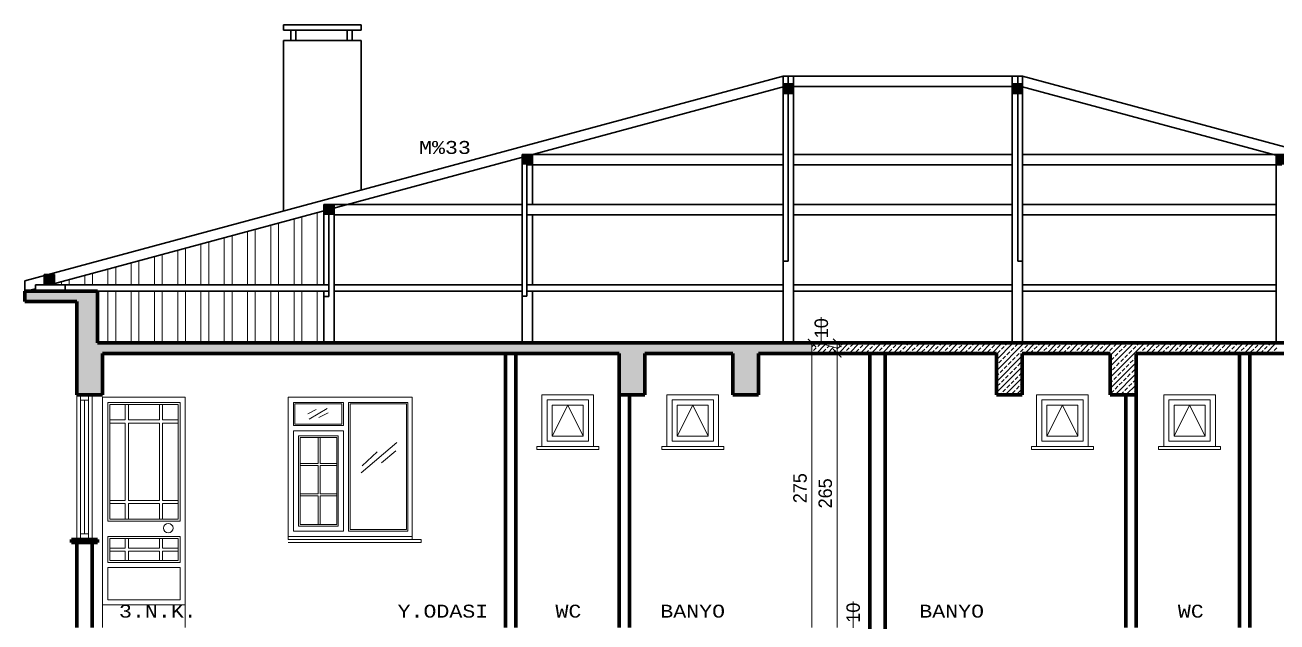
# Model space of a CAD drawing. Header units: millimetres. Extents: x 35860 to 71103, y -11298 to -8385.
# Drawn here: x 56139 to 57350, y -9633 to -9056 of the extents above; entities that cross this region are included whole.
import ezdxf
from ezdxf.enums import TextEntityAlignment as Align

# ---------------------------------------------------------------- set-up
doc = ezdxf.new("R2010")
doc.units = ezdxf.units.MM
doc.header["$MEASUREMENT"] = 0
doc.layers.get('0').update_dxf_attribs({"lineweight": 15})
for name, color, linetype, lineweight in [('02', 2, 'Continuous', 20), ('03_Yazı', 1, 'Continuous', 30), ('07', 3, 'Continuous', 70), ('Ölçü', 140, 'Continuous', 20)]:
    doc.layers.add(name, color=color, linetype=linetype, lineweight=lineweight)
doc.styles.add('C', font='')
doc.styles.get('C').set_extended_font_data('Courier New Tur')

msp = doc.modelspace()

# ---------------------------------------------------------------- hatches: boundary and pattern name
h = msp.add_hatch()
h.set_pattern_fill('ANSI32,_O', color=256, scale=60, angle=45)
h.set_pattern_definition([(90, (-8.576, 0), (-22.5, 4e-15), []), (90, (-1.076, 7.5), (-22.5, 4e-15), [])])
h.paths.add_polyline_path([(56427.8, -9313.4), (56208.7, -9313.4), (56208.7, -9363.4), (56427.8, -9363.4)])
h.paths.add_polyline_path([(56427.8, -9239.6), (56427.8, -9235.7), (56167.1, -9306.1), (56167.1, -9307.3), (56177.7, -9307.3), (56427.8, -9307.3)])
h = msp.add_hatch()
h.set_pattern_fill('ANSI33', color=256, scale=30, style=0)
h.set_pattern_definition([(45, (2745.504, 65.1045), (-5.3033009, 5.3033009), []), (45, (2750.8075, 65.1045), (-5.3033009, 5.3033009), [3.75, -1.875])])
h.paths.add_polyline_path([(56848.3, -9373.4), (56899.9, -9373.4), (56899.9, -9363.4), (56898.7, -9363.4), (56848.3, -9363.4), (56823.3, -9363.4), (56738.3, -9363.4), (56713.3, -9363.4), (56208.7, -9363.4), (56208.7, -9313.4), (56188.7, -9313.4), (56138.7, -9313.4), (56138.7, -9323.4), (56188.7, -9323.4), (56188.7, -9363.4), (56188.7, -9413.4), (56213.7, -9413.4), (56213.7, -9373.4), (56713.3, -9373.4), (56713.3, -9413.4), (56738.3, -9413.4), (56738.3, -9373.4), (56823.3, -9373.4), (56823.3, -9413.4), (56848.3, -9413.4)])
at = {"layer": '03_Yazı'}
for points in [[(56872.1, -9122.8), (56872.1, -9112.8), (56882.1, -9112.8), (56882.1, -9122.8)], [(57103.6, -9122.8), (57103.6, -9112.8), (57093.6, -9112.8), (57093.6, -9122.8)], [(56619.6, -9191), (56619.6, -9181), (56629.6, -9181), (56629.6, -9191)], [(57358.9, -9191), (57358.9, -9181), (57348.9, -9181), (57348.9, -9191)], [(56427.8, -9239.6), (56427.8, -9229.6), (56437.8, -9229.6), (56437.8, -9239.6)], [(56167.1, -9307.3), (56167.1, -9297.3), (56157.1, -9297.3), (56157.1, -9307.3)]]:
    msp.add_hatch(color=256, dxfattribs=at).paths.add_polyline_path(points)

# ---------------------------------------------------------------- linework, layer by layer
for p, q in [((56899.9, -9367.1), (56903.6, -9363.4)), ((56899.9, -9372.4), (56900.2, -9372.1)), ((56901.5, -9370.8), (56904.1, -9368.1)), ((56904.2, -9373.4), (56912.7, -9364.9)), ((56905.5, -9366.8), (56908.1, -9364.2)), ((56910.8, -9372.1), (56913.4, -9369.5)), ((56914.7, -9368.1), (56916.7, -9366.1)), ((56914.8, -9373.4), (56920.8, -9367.4)), ((56920.1, -9373.4), (56922.7, -9370.8)), ((56924, -9369.5), (56924.3, -9369.2)), ((56924.3, -9363.9), (56924.8, -9363.4)), ((56924.3, -9369.2), (56926.7, -9366.8)), ((56925.4, -9373.4), (56935.4, -9363.4)), ((56928, -9365.5), (56930.1, -9363.4)), ((56930.7, -9373.4), (56932, -9372.1)), ((56933.3, -9370.8), (56936, -9368.1)), ((56936, -9373.4), (56946, -9363.4)), ((56937.3, -9366.8), (56939.9, -9364.2)), ((56942.6, -9372.1), (56945.2, -9369.5)), ((56946.6, -9373.4), (56956.6, -9363.4)), ((56946.6, -9368.1), (56949.2, -9365.5)), ((56950.5, -9364.2), (56951.3, -9363.4)), ((56951.9, -9373.4), (56954.5, -9370.8)), ((56955.8, -9369.5), (56958.5, -9366.8)), ((56957.2, -9373.4), (56967.2, -9363.4)), ((56959.8, -9365.5), (56961.9, -9363.4)), ((56962.5, -9373.4), (56963.8, -9372.1)), ((56965.1, -9370.8), (56967.8, -9368.1)), ((56967.8, -9373.4), (56977.8, -9363.4)), ((56969.1, -9366.8), (56971.8, -9364.2)), ((56974.4, -9372.1), (56977.1, -9369.5)), ((56978.4, -9373.4), (56988.4, -9363.4)), ((56978.4, -9368.1), (56981, -9365.5)), ((56982.4, -9364.2), (56983.1, -9363.4)), ((56983.7, -9373.4), (56986.3, -9370.8)), ((56987.7, -9369.5), (56990.3, -9366.8)), ((56989, -9373.4), (56999, -9363.4)), ((56991.6, -9365.5), (56993.7, -9363.4)), ((56994.3, -9373.4), (56995.6, -9372.1)), ((56996.9, -9370.8), (56999.6, -9368.1)), ((56999.6, -9373.4), (57009.6, -9363.4)), ((57000.9, -9366.8), (57003.6, -9364.2)), ((57006.2, -9372.1), (57008.9, -9369.5)), ((57010.2, -9373.4), (57020.2, -9363.4)), ((57010.2, -9368.1), (57012.9, -9365.5)), ((57014.2, -9364.2), (57014.9, -9363.4)), ((57015.5, -9373.4), (57018.2, -9370.8)), ((57019.5, -9369.5), (57022.1, -9366.8)), ((57020.8, -9373.4), (57030.8, -9363.4)), ((57023.5, -9365.5), (57025.5, -9363.4)), ((57026.1, -9373.4), (57027.4, -9372.1)), ((57028.8, -9370.8), (57031.4, -9368.1)), ((57031.4, -9373.4), (57041.4, -9363.4)), ((57032.7, -9366.8), (57035.4, -9364.2)), ((57038, -9372.1), (57040.7, -9369.5)), ((57042, -9373.4), (57052, -9363.4)), ((57042, -9368.1), (57044.7, -9365.5)), ((57046, -9364.2), (57046.7, -9363.4)), ((57047.4, -9373.4), (57050, -9370.8)), ((57051.3, -9369.5), (57054, -9366.8)), ((57052.7, -9373.4), (57062.7, -9363.4)), ((57055.3, -9365.5), (57057.4, -9363.4)), ((57058, -9373.4), (57059.3, -9372.1)), ((57060.6, -9370.8), (57063.2, -9368.1)), ((57063.3, -9373.4), (57073.3, -9363.4)), ((57064.6, -9366.8), (57067.2, -9364.2)), ((57069.9, -9372.1), (57072.5, -9369.5)), ((57073.8, -9368.1), (57076.5, -9365.5)), ((57073.9, -9373.4), (57083.9, -9363.4)), ((57077.8, -9364.2), (57078.6, -9363.4)), ((57078.3, -9379.6), (57094.5, -9363.4)), ((57078.3, -9390.2), (57105.1, -9363.4)), ((57079.1, -9373.4), (57081.8, -9370.8)), ((57083.1, -9369.5), (57085.8, -9366.8)), ((57087.1, -9365.5), (57089.2, -9363.4)), ((57088.4, -9374.8), (57091.1, -9372.1)), ((57092.4, -9370.8), (57095.1, -9368.1)), ((57096.4, -9366.8), (57099, -9364.2)), ((57101.7, -9372.1), (57104.3, -9369.5)), ((57105.7, -9373.4), (57115.7, -9363.4)), ((57105.7, -9368.1), (57108.3, -9365.5)), ((57109.6, -9364.2), (57110.4, -9363.4)), ((57111, -9373.4), (57113.6, -9370.8)), ((57114.9, -9369.5), (57117.6, -9366.8)), ((57116.3, -9373.4), (57126.3, -9363.4)), ((57118.9, -9365.5), (57121, -9363.4)), ((57121.6, -9373.4), (57122.9, -9372.1)), ((57124.2, -9370.8), (57126.9, -9368.1)), ((57126.9, -9373.4), (57136.9, -9363.4)), ((57128.2, -9366.8), (57130.9, -9364.2)), ((57133.5, -9372.1), (57136.2, -9369.5)), ((57137.5, -9373.4), (57147.5, -9363.4)), ((57137.5, -9368.1), (57140.1, -9365.5)), ((57141.5, -9364.2), (57142.2, -9363.4)), ((57142.8, -9373.4), (57145.4, -9370.8)), ((57146.8, -9369.5), (57149.4, -9366.8)), ((57148.1, -9373.4), (57158.1, -9363.4)), ((57150.7, -9365.5), (57152.8, -9363.4)), ((57153.4, -9373.4), (57154.7, -9372.1)), ((57156, -9370.8), (57158.7, -9368.1)), ((57158.7, -9373.4), (57168.7, -9363.4)), ((57160, -9366.8), (57162.7, -9364.2)), ((57165.3, -9372.1), (57168, -9369.5)), ((57169.3, -9373.4), (57179.3, -9363.4)), ((57169.3, -9368.1), (57172, -9365.5)), ((57173.3, -9364.2), (57174, -9363.4)), ((57174.6, -9373.4), (57177.3, -9370.8)), ((57178.6, -9369.5), (57181.2, -9366.8)), ((57179.9, -9373.4), (57189.9, -9363.4)), ((57182.6, -9365.5), (57184.6, -9363.4)), ((57185.2, -9373.4), (57186.5, -9372.1)), ((57187.9, -9370.8), (57190.5, -9368.1)), ((57188.3, -9375.6), (57200.5, -9363.4)), ((57188.3, -9386.2), (57211.1, -9363.4)), ((57188.3, -9396.8), (57221.8, -9363.4)), ((57191.8, -9366.8), (57194.5, -9364.2)), ((57197.1, -9372.1), (57199.8, -9369.5)), ((57201.1, -9368.1), (57203.8, -9365.5)), ((57205.1, -9364.2), (57205.8, -9363.4)), ((57206.4, -9373.4), (57209.1, -9370.8)), ((57210.4, -9369.5), (57213.1, -9366.8)), ((57214.4, -9365.5), (57216.4, -9363.4)), ((57217.1, -9373.4), (57218.4, -9372.1)), ((57219.7, -9370.8), (57222.3, -9368.1)), ((57222.4, -9373.4), (57232.4, -9363.4)), ((57223.7, -9366.8), (57226.3, -9364.2)), ((57229, -9372.1), (57231.6, -9369.5)), ((57232.9, -9368.1), (57235.6, -9365.5)), ((57233, -9373.4), (57243, -9363.4)), ((57236.9, -9364.2), (57237.7, -9363.4)), ((57238.3, -9373.4), (57240.9, -9370.8)), ((57242.2, -9369.5), (57244.9, -9366.8)), ((57243.6, -9373.4), (57253.6, -9363.4)), ((57246.2, -9365.5), (57248.3, -9363.4)), ((57248.9, -9373.4), (57250.2, -9372.1)), ((57251.5, -9370.8), (57254.2, -9368.1)), ((57254.2, -9373.4), (57264.2, -9363.4)), ((57255.5, -9366.8), (57258.1, -9364.2)), ((57260.8, -9372.1), (57263.4, -9369.5)), ((57264.8, -9373.4), (57274.8, -9363.4)), ((57264.8, -9368.1), (57267.4, -9365.5)), ((57268.7, -9364.2), (57269.5, -9363.4)), ((57270.1, -9373.4), (57272.7, -9370.8)), ((57274, -9369.5), (57276.7, -9366.8)), ((57275.4, -9373.4), (57285.4, -9363.4)), ((57278, -9365.5), (57280.1, -9363.4)), ((57280.7, -9373.4), (57282, -9372.1)), ((57283.3, -9370.8), (57286, -9368.1)), ((57286, -9373.4), (57296, -9363.4)), ((57287.3, -9366.8), (57290, -9364.2)), ((57292.6, -9372.1), (57295.3, -9369.5)), ((57296.6, -9373.4), (57306.6, -9363.4)), ((57296.6, -9368.1), (57299.2, -9365.5)), ((57300.6, -9364.2), (57301.3, -9363.4)), ((57301.9, -9373.4), (57304.5, -9370.8)), ((57305.9, -9369.5), (57308.5, -9366.8)), ((57307.2, -9373.4), (57317.2, -9363.4)), ((57309.8, -9365.5), (57311.9, -9363.4)), ((57312.5, -9373.4), (57313.8, -9372.1)), ((57315.1, -9370.8), (57317.8, -9368.1)), ((57317.8, -9373.4), (57327.8, -9363.4)), ((57319.1, -9366.8), (57321.8, -9364.2)), ((57324.4, -9372.1), (57327.1, -9369.5)), ((57328.4, -9373.4), (57338.4, -9363.4)), ((57328.4, -9368.1), (57331.1, -9365.5)), ((57332.4, -9364.2), (57333.1, -9363.4)), ((57333.7, -9373.4), (57336.4, -9370.8)), ((57337.7, -9369.5), (57340.3, -9366.8)), ((57339, -9373.4), (57349, -9363.4)), ((57341.7, -9365.5), (57343.7, -9363.4)), ((57344.3, -9373.4), (57345.6, -9372.1)), ((57347, -9370.8), (57349.6, -9368.1)), ((57078.3, -9400.8), (57103.3, -9375.8)), ((57078.3, -9384.9), (57079.1, -9384.1)), ((57080.5, -9382.7), (57083.1, -9380.1)), ((57084.5, -9378.7), (57087.1, -9376.1)), ((57089.8, -9384.1), (57092.4, -9381.4)), ((57093.7, -9380.1), (57096.4, -9377.4)), ((57097.7, -9376.1), (57100.4, -9373.4)), ((57099, -9385.4), (57101.7, -9382.7)), ((57103, -9381.4), (57103.3, -9381.1)), ((57188.3, -9407.4), (57213.3, -9382.4)), ((57189.2, -9380.1), (57191.8, -9377.4)), ((57193.2, -9376.1), (57195.8, -9373.4)), ((57194.5, -9385.4), (57197.1, -9382.7)), ((57198.5, -9381.4), (57201.1, -9378.7)), ((57202.4, -9377.4), (57205.1, -9374.8)), ((57203.8, -9386.7), (57206.4, -9384.1)), ((57207.8, -9382.7), (57210.4, -9380.1)), ((57211.7, -9378.7), (57213.3, -9377.1)), ((57078.3, -9411.4), (57103.3, -9386.4)), ((57078.3, -9395.5), (57080.5, -9393.3)), ((57081.8, -9392), (57084.5, -9389.4)), ((57085.8, -9388), (57088.4, -9385.4)), ((57087.1, -9397.3), (57089.8, -9394.7)), ((57091.1, -9393.3), (57093.7, -9390.7)), ((57095.1, -9389.4), (57097.7, -9386.7)), ((57096.4, -9398.6), (57099, -9396)), ((57100.4, -9394.7), (57103, -9392)), ((57188.3, -9391.5), (57189.2, -9390.7)), ((57190.5, -9389.4), (57193.2, -9386.7)), ((57191.8, -9398.6), (57194.5, -9396)), ((57193, -9413.4), (57213.3, -9393)), ((57195.8, -9394.7), (57198.5, -9392)), ((57199.8, -9390.7), (57202.4, -9388)), ((57205.1, -9396), (57207.8, -9393.3)), ((57209.1, -9392), (57211.7, -9389.4)), ((57213.1, -9388), (57213.3, -9387.7)), ((57079.1, -9405.3), (57081.8, -9402.6)), ((57083.1, -9401.3), (57085.8, -9398.6)), ((57084.5, -9410.6), (57087.1, -9407.9)), ((57086.9, -9413.4), (57103.3, -9397)), ((57088.4, -9406.6), (57091.1, -9403.9)), ((57092.4, -9402.6), (57095.1, -9400)), ((57097.5, -9413.4), (57103.3, -9407.6)), ((57097.7, -9407.9), (57100.4, -9405.3)), ((57101.7, -9403.9), (57103.3, -9402.3)), ((57188.3, -9402.1), (57190.5, -9400)), ((57193.2, -9407.9), (57195.8, -9405.3)), ((57197.1, -9403.9), (57199.8, -9401.3)), ((57201.1, -9400), (57203.8, -9397.3)), ((57202.4, -9409.2), (57205.1, -9406.6)), ((57203.6, -9413.4), (57213.3, -9403.7)), ((57206.4, -9405.3), (57209.1, -9402.6)), ((57210.4, -9401.3), (57213.1, -9398.6)), ((57081.6, -9413.4), (57083.1, -9411.9)), ((57092.2, -9413.4), (57092.4, -9413.2)), ((57093.7, -9411.9), (57096.4, -9409.2)), ((57103, -9413.2), (57103.3, -9412.9)), ((57189.2, -9411.9), (57191.8, -9409.2)), ((57198.5, -9413.2), (57201.1, -9410.6)), ((57208.9, -9413.4), (57210.4, -9411.9)), ((57211.7, -9410.6), (57213.3, -9409))]:
    msp.add_line(p, q)
at = {"linetype": 'ByBlock', "const_width": 1.2}
for points in [[(56903.9, -9367.4), (56895.9, -9359.4)], [(56928.3, -9367.4), (56920.3, -9359.4)], [(56920.3, -9369.4), (56928.3, -9377.4)], [(56928.3, -9377.4), (56920.3, -9369.4)]]:
    msp.add_lwpolyline(points, dxfattribs=at)
for p in [(56899.9, -9363.4), (56899.9, -9363.4), (56924.3, -9363.4), (56924.3, -9373.4), (56924.3, -9373.4), (56924.3, -9373.4)]:
    msp.add_point(p)
at = {"layer": '02'}
for p, q in [((56188.7, -9413.4), (56188.7, -9553.4)), ((56192.5, -9413.4), (56192.5, -9553.4)), ((56192.5, -9418.7), (56200, -9418.7)), ((56196.2, -9418.7), (56196.2, -9547.9)), ((56200, -9413.4), (56200, -9553.4)), ((56203.7, -9413.4), (56203.7, -9553.4)), ((56213.7, -9415.8), (56213.7, -9621.6)), ((56213.7, -9415.8), (56213.7, -9621.6)), ((56213.7, -9415.8), (56213.7, -9638.4)), ((56293.7, -9415.8), (56213.7, -9415.8)), ((56293.7, -9415.8), (56293.7, -9621.6)), ((56293.7, -9415.8), (56293.7, -9621.6)), ((56293.7, -9415.8), (56293.7, -9621.6)), ((56293.7, -9415.8), (56293.7, -9621.6)), ((56293.7, -9415.8), (56293.7, -9621.6)), ((56293.7, -9415.8), (56293.7, -9638.4)), ((56393.3, -9415.8), (56393.3, -9553.4)), ((56393.3, -9415.8), (56393.3, -9548.3)), ((56393.3, -9550.8), (56393.3, -9415.8)), ((56493.3, -9415.8), (56393.3, -9415.8)), ((56393.3, -9415.8), (56393.3, -9553.4)), ((56393.3, -9415.8), (56393.3, -9548.3)), ((56393.3, -9550.8), (56393.3, -9415.8)), ((56493.3, -9415.8), (56393.3, -9415.8)), ((56393.3, -9415.8), (56393.3, -9553.4)), ((56393.3, -9415.8), (56393.3, -9548.3)), ((56393.3, -9550.8), (56393.3, -9415.8)), ((56513.3, -9415.8), (56393.3, -9415.8)), ((56513.3, -9553.4), (56513.3, -9415.8)), ((56513.3, -9553.4), (56513.3, -9415.8)), ((56513.3, -9550.4), (56513.3, -9415.8)), ((56218.7, -9420.8), (56218.7, -9535.6)), ((56288.7, -9420.8), (56218.7, -9420.8)), ((56218.7, -9420.8), (56218.7, -9535.6)), ((56288.7, -9420.8), (56218.7, -9420.8)), ((56218.7, -9420.8), (56218.7, -9535.6)), ((56288.7, -9420.8), (56218.7, -9420.8)), ((56220.7, -9422.8), (56220.7, -9533.6)), ((56286.7, -9422.8), (56220.7, -9422.8)), ((56220.7, -9422.8), (56220.7, -9533.6)), ((56286.7, -9422.8), (56220.7, -9422.8)), ((56220.7, -9422.8), (56220.7, -9533.6)), ((56286.7, -9422.8), (56220.7, -9422.8)), ((56235.7, -9422.8), (56235.7, -9437.8)), ((56235.7, -9422.8), (56235.7, -9437.8)), ((56235.7, -9422.8), (56235.7, -9437.8)), ((56238.7, -9422.8), (56238.7, -9437.8)), ((56238.7, -9422.8), (56238.7, -9437.8)), ((56238.7, -9422.8), (56238.7, -9437.8)), ((56268.7, -9422.8), (56268.7, -9437.8)), ((56268.7, -9422.8), (56268.7, -9437.8)), ((56268.7, -9422.8), (56268.7, -9437.8)), ((56271.7, -9422.8), (56271.7, -9437.8)), ((56271.7, -9422.8), (56271.7, -9437.8)), ((56271.7, -9422.8), (56271.7, -9437.8)), ((56286.7, -9422.8), (56286.7, -9533.6)), ((56286.7, -9422.8), (56286.7, -9533.6)), ((56286.7, -9422.8), (56286.7, -9533.6)), ((56288.7, -9420.8), (56288.7, -9535.6)), ((56288.7, -9420.8), (56288.7, -9535.6)), ((56288.7, -9420.8), (56288.7, -9535.6)), ((56398.3, -9420.8), (56398.3, -9443.3)), ((56446.7, -9420.8), (56398.3, -9420.8)), ((56398.3, -9420.8), (56398.3, -9443.3)), ((56446.7, -9420.8), (56398.3, -9420.8)), ((56398.3, -9420.8), (56398.3, -9443.3)), ((56446.7, -9420.8), (56398.3, -9420.8)), ((56399.8, -9422.3), (56399.8, -9441.8)), ((56445.2, -9422.3), (56399.8, -9422.3)), ((56399.8, -9422.3), (56399.8, -9441.8)), ((56445.2, -9422.3), (56399.8, -9422.3)), ((56399.8, -9422.3), (56399.8, -9441.8)), ((56445.2, -9422.3), (56399.8, -9422.3)), ((56412.4, -9432), (56420.4, -9427.7)), ((56413.4, -9436.9), (56431, -9426.9)), ((56422.8, -9435.6), (56431.8, -9430.8)), ((56445.2, -9422.3), (56445.2, -9441.8)), ((56445.2, -9422.3), (56445.2, -9441.8)), ((56445.2, -9422.3), (56445.2, -9441.8)), ((56446.7, -9420.8), (56446.7, -9443.3)), ((56446.7, -9420.8), (56446.7, -9443.3)), ((56446.7, -9420.8), (56446.7, -9443.3)), ((56489.1, -9420.8), (56451.7, -9420.8)), ((56451.7, -9471.3), (56451.7, -9420.8)), ((56489.1, -9420.8), (56451.7, -9420.8)), ((56451.7, -9471.3), (56451.7, -9420.8)), ((56509.1, -9420.8), (56451.7, -9420.8)), ((56451.7, -9471.3), (56451.7, -9420.8)), ((56487.6, -9422.3), (56453.2, -9422.3)), ((56453.2, -9466.3), (56453.2, -9422.3)), ((56487.6, -9422.3), (56453.2, -9422.3)), ((56453.2, -9466.3), (56453.2, -9422.3)), ((56507.6, -9422.3), (56453.2, -9422.3)), ((56453.2, -9466.3), (56453.2, -9422.3)), ((56507.6, -9468.8), (56507.6, -9422.3)), ((56507.6, -9468.8), (56507.6, -9422.3)), ((56507.6, -9468.8), (56507.6, -9422.3)), ((56509.1, -9473.8), (56509.1, -9420.8)), ((56509.1, -9473.8), (56509.1, -9420.8)), ((56509.1, -9473.8), (56509.1, -9420.8)), ((56648.7, -9453.4), (56663.7, -9423.4)), ((56663.7, -9423.4), (56678.7, -9453.4)), ((56769.6, -9453.4), (56784.6, -9423.4)), ((56784.6, -9423.4), (56799.6, -9453.4)), ((57127.1, -9453.4), (57142.1, -9423.4)), ((57142.1, -9423.4), (57157.1, -9453.4)), ((57250.1, -9453.4), (57265.1, -9423.4)), ((57265.1, -9423.4), (57280.1, -9453.4)), ((56235.7, -9437.8), (56220.7, -9437.8)), ((56235.7, -9437.8), (56220.7, -9437.8)), ((56235.7, -9437.8), (56220.7, -9437.8)), ((56235.7, -9440.8), (56220.7, -9440.8)), ((56235.7, -9440.8), (56220.7, -9440.8)), ((56235.7, -9440.8), (56220.7, -9440.8)), ((56235.7, -9440.8), (56235.7, -9515.6)), ((56235.7, -9440.8), (56235.7, -9515.6)), ((56235.7, -9440.8), (56235.7, -9515.6)), ((56268.7, -9437.8), (56238.7, -9437.8)), ((56268.7, -9437.8), (56238.7, -9437.8)), ((56268.7, -9437.8), (56238.7, -9437.8)), ((56238.7, -9440.8), (56238.7, -9515.6)), ((56268.7, -9440.8), (56238.7, -9440.8)), ((56238.7, -9440.8), (56238.7, -9515.6)), ((56268.7, -9440.8), (56238.7, -9440.8)), ((56238.7, -9440.8), (56238.7, -9515.6)), ((56268.7, -9440.8), (56238.7, -9440.8)), ((56268.7, -9440.8), (56268.7, -9515.6)), ((56268.7, -9440.8), (56268.7, -9515.6)), ((56268.7, -9440.8), (56268.7, -9515.6)), ((56286.7, -9437.8), (56271.7, -9437.8)), ((56286.7, -9437.8), (56271.7, -9437.8)), ((56286.7, -9437.8), (56271.7, -9437.8)), ((56271.7, -9440.8), (56271.7, -9515.6)), ((56286.7, -9440.8), (56271.7, -9440.8)), ((56271.7, -9440.8), (56271.7, -9515.6)), ((56286.7, -9440.8), (56271.7, -9440.8)), ((56271.7, -9440.8), (56271.7, -9515.6)), ((56286.7, -9440.8), (56271.7, -9440.8)), ((56398.3, -9443.3), (56446.7, -9443.3)), ((56398.3, -9443.3), (56446.7, -9443.3)), ((56398.3, -9443.3), (56446.7, -9443.3)), ((56399.8, -9441.8), (56445.2, -9441.8)), ((56399.8, -9441.8), (56445.2, -9441.8)), ((56399.8, -9441.8), (56445.2, -9441.8)), ((56398.3, -9448.3), (56398.3, -9545.4)), ((56446.7, -9448.3), (56398.3, -9448.3)), ((56398.3, -9448.3), (56398.3, -9545.4)), ((56446.7, -9448.3), (56398.3, -9448.3)), ((56398.3, -9448.3), (56398.3, -9545.4)), ((56446.7, -9448.3), (56398.3, -9448.3)), ((56403.3, -9453.3), (56403.3, -9540.4)), ((56441.7, -9453.3), (56403.3, -9453.3)), ((56403.3, -9453.3), (56403.3, -9540.4)), ((56441.7, -9453.3), (56403.3, -9453.3)), ((56403.3, -9453.3), (56403.3, -9540.4)), ((56441.7, -9453.3), (56403.3, -9453.3)), ((56404.8, -9454.8), (56404.8, -9538.9)), ((56440.2, -9454.8), (56404.8, -9454.8)), ((56404.8, -9454.8), (56404.8, -9538.9)), ((56440.2, -9454.8), (56404.8, -9454.8)), ((56404.8, -9454.8), (56404.8, -9538.9)), ((56440.2, -9454.8), (56404.8, -9454.8)), ((56422.3, -9454.8), (56422.3, -9480)), ((56422.3, -9454.8), (56422.3, -9480)), ((56422.3, -9454.8), (56422.3, -9480)), ((56424.3, -9454.8), (56424.3, -9480)), ((56424.3, -9454.8), (56424.3, -9480)), ((56424.3, -9454.8), (56424.3, -9480)), ((56440.2, -9538.9), (56440.2, -9454.8)), ((56440.2, -9538.9), (56440.2, -9454.8)), ((56440.2, -9538.9), (56440.2, -9454.8)), ((56441.7, -9540.4), (56441.7, -9453.3)), ((56441.7, -9540.4), (56441.7, -9453.3)), ((56441.7, -9540.4), (56441.7, -9453.3)), ((56446.7, -9448.3), (56446.7, -9545.4)), ((56446.7, -9448.3), (56446.7, -9545.4)), ((56446.7, -9448.3), (56446.7, -9545.4)), ((56451.7, -9545.4), (56451.7, -9448.3)), ((56451.7, -9545.4), (56451.7, -9448.3)), ((56451.7, -9545.4), (56451.7, -9448.3)), ((56453.2, -9543.9), (56453.2, -9449.8)), ((56453.2, -9543.9), (56453.2, -9449.8)), ((56453.2, -9543.9), (56453.2, -9449.8)), ((56464, -9488.9), (56498.4, -9459.6)), ((56464.7, -9482.1), (56479.2, -9468.8)), ((56483.6, -9479.2), (56497.4, -9467.6)), ((56507.6, -9543.9), (56507.6, -9462.3)), ((56507.6, -9543.9), (56507.6, -9462.3)), ((56507.6, -9543.9), (56507.6, -9462.3)), ((56509.1, -9545.4), (56509.1, -9460.8)), ((56509.1, -9545.4), (56509.1, -9460.8)), ((56509.1, -9545.4), (56509.1, -9460.8)), ((56638.7, -9463.4), (56633.7, -9463.4)), ((56633.7, -9463.4), (56633.7, -9466.4)), ((56633.7, -9466.4), (56693.7, -9466.4)), ((56693.7, -9463.4), (56688.7, -9463.4)), ((56693.7, -9466.4), (56693.7, -9463.4)), ((56759.6, -9463.4), (56754.6, -9463.4)), ((56754.6, -9463.4), (56754.6, -9466.4)), ((56754.6, -9466.4), (56814.6, -9466.4)), ((56814.6, -9463.4), (56809.6, -9463.4)), ((56814.6, -9466.4), (56814.6, -9463.4)), ((57117.1, -9463.4), (57112.1, -9463.4)), ((57112.1, -9463.4), (57112.1, -9466.4)), ((57112.1, -9466.4), (57172.1, -9466.4)), ((57172.1, -9463.4), (57167.1, -9463.4)), ((57172.1, -9466.4), (57172.1, -9463.4)), ((57240.1, -9463.4), (57235.1, -9463.4)), ((57235.1, -9463.4), (57235.1, -9466.4)), ((57235.1, -9466.4), (57295.1, -9466.4)), ((57295.1, -9463.4), (57290.1, -9463.4)), ((57295.1, -9466.4), (57295.1, -9463.4)), ((56422.3, -9480), (56404.8, -9480)), ((56422.3, -9480), (56404.8, -9480)), ((56422.3, -9480), (56404.8, -9480)), ((56440.2, -9480), (56424.3, -9480)), ((56440.2, -9480), (56424.3, -9480)), ((56440.2, -9480), (56424.3, -9480)), ((56422.3, -9482), (56404.8, -9482)), ((56422.3, -9482), (56404.8, -9482)), ((56422.3, -9482), (56404.8, -9482)), ((56422.3, -9482), (56422.3, -9509.1)), ((56422.3, -9482), (56422.3, -9509.1)), ((56422.3, -9482), (56422.3, -9509.1)), ((56440.2, -9482), (56424.3, -9482)), ((56424.3, -9482), (56424.3, -9509.1)), ((56440.2, -9482), (56424.3, -9482)), ((56424.3, -9482), (56424.3, -9509.1)), ((56440.2, -9482), (56424.3, -9482)), ((56424.3, -9482), (56424.3, -9509.1)), ((56220.7, -9515.6), (56235.7, -9515.6)), ((56220.7, -9515.6), (56235.7, -9515.6)), ((56220.7, -9515.6), (56235.7, -9515.6)), ((56238.7, -9515.6), (56268.7, -9515.6)), ((56238.7, -9515.6), (56268.7, -9515.6)), ((56238.7, -9515.6), (56268.7, -9515.6)), ((56271.7, -9515.6), (56286.7, -9515.6)), ((56271.7, -9515.6), (56286.7, -9515.6)), ((56271.7, -9515.6), (56286.7, -9515.6)), ((56422.3, -9509.1), (56404.7, -9509.1)), ((56422.3, -9509.1), (56404.7, -9509.1)), ((56422.3, -9509.1), (56404.7, -9509.1)), ((56404.8, -9511.2), (56422.3, -9511.2)), ((56404.8, -9511.2), (56422.3, -9511.2)), ((56404.8, -9511.2), (56422.3, -9511.2)), ((56422.3, -9511.2), (56422.3, -9538.9)), ((56422.3, -9511.2), (56422.3, -9538.9)), ((56422.3, -9511.2), (56422.3, -9538.9)), ((56440.2, -9509.1), (56424.3, -9509.1)), ((56440.2, -9509.1), (56424.3, -9509.1)), ((56440.2, -9509.1), (56424.3, -9509.1)), ((56424.3, -9511.2), (56440.2, -9511.2)), ((56424.3, -9511.2), (56424.3, -9538.9)), ((56424.3, -9511.2), (56440.2, -9511.2)), ((56424.3, -9511.2), (56424.3, -9538.9)), ((56424.3, -9511.2), (56440.2, -9511.2)), ((56424.3, -9511.2), (56424.3, -9538.9)), ((56220.7, -9518.6), (56235.7, -9518.6)), ((56220.7, -9518.6), (56235.7, -9518.6)), ((56220.7, -9518.6), (56235.7, -9518.6)), ((56235.7, -9518.6), (56235.7, -9533.6)), ((56235.7, -9518.6), (56235.7, -9533.6)), ((56235.7, -9518.6), (56235.7, -9533.6)), ((56238.7, -9518.6), (56268.7, -9518.6)), ((56238.7, -9518.6), (56238.7, -9533.6)), ((56238.7, -9518.6), (56268.7, -9518.6)), ((56238.7, -9518.6), (56238.7, -9533.6)), ((56238.7, -9518.6), (56268.7, -9518.6)), ((56238.7, -9518.6), (56238.7, -9533.6)), ((56268.7, -9518.6), (56268.7, -9533.6)), ((56268.7, -9518.6), (56268.7, -9533.6)), ((56268.7, -9518.6), (56268.7, -9533.6)), ((56271.7, -9518.6), (56271.7, -9533.6)), ((56271.7, -9518.6), (56286.7, -9518.6)), ((56271.7, -9518.6), (56271.7, -9533.6)), ((56271.7, -9518.6), (56286.7, -9518.6)), ((56271.7, -9518.6), (56271.7, -9533.6)), ((56271.7, -9518.6), (56286.7, -9518.6)), ((56218.7, -9535.6), (56288.7, -9535.6)), ((56218.7, -9535.6), (56288.7, -9535.6)), ((56218.7, -9535.6), (56288.7, -9535.6)), ((56220.7, -9533.6), (56286.7, -9533.6)), ((56220.7, -9533.6), (56286.7, -9533.6)), ((56220.7, -9533.6), (56286.7, -9533.6)), ((56403.3, -9540.4), (56441.7, -9540.4)), ((56403.3, -9540.4), (56441.7, -9540.4)), ((56403.3, -9540.4), (56441.7, -9540.4)), ((56404.8, -9538.9), (56440.2, -9538.9)), ((56404.8, -9538.9), (56440.2, -9538.9)), ((56404.8, -9538.9), (56440.2, -9538.9)), ((56192.5, -9547.9), (56200, -9547.9)), ((56218.7, -9550.6), (56288.7, -9550.6)), ((56218.7, -9550.6), (56218.7, -9575.6)), ((56218.7, -9550.6), (56288.7, -9550.6)), ((56218.7, -9550.6), (56218.7, -9575.6)), ((56218.7, -9550.6), (56288.7, -9550.6)), ((56218.7, -9550.6), (56218.7, -9575.6)), ((56220.7, -9552.6), (56220.7, -9573.6)), ((56220.7, -9552.6), (56286.7, -9552.6)), ((56220.7, -9552.6), (56220.7, -9573.6)), ((56220.7, -9552.6), (56286.7, -9552.6)), ((56220.7, -9552.6), (56220.7, -9573.6)), ((56220.7, -9552.6), (56286.7, -9552.6)), ((56235.7, -9552.6), (56235.7, -9561.8)), ((56235.7, -9552.6), (56235.7, -9561.8)), ((56235.7, -9552.6), (56235.7, -9561.8)), ((56238.7, -9552.6), (56238.7, -9561.8)), ((56238.7, -9552.6), (56238.7, -9561.8)), ((56238.7, -9552.6), (56238.7, -9561.8)), ((56268.7, -9552.6), (56268.7, -9561.8)), ((56268.7, -9552.6), (56268.7, -9561.8)), ((56268.7, -9552.6), (56268.7, -9561.8)), ((56271.7, -9552.6), (56271.7, -9561.8)), ((56271.7, -9552.6), (56271.7, -9561.8)), ((56271.7, -9552.6), (56271.7, -9561.8)), ((56286.7, -9552.6), (56286.7, -9573.6)), ((56286.7, -9552.6), (56286.7, -9573.6)), ((56286.7, -9552.6), (56286.7, -9573.6)), ((56288.7, -9550.6), (56288.7, -9575.6)), ((56288.7, -9550.6), (56288.7, -9575.6)), ((56288.7, -9550.6), (56288.7, -9575.6)), ((56393.3, -9550.4), (56493.3, -9550.4)), ((56393.3, -9550.4), (56493.3, -9550.4)), ((56393.3, -9550.4), (56513.3, -9550.4)), ((56393.3, -9550.8), (56393.3, -9550.8)), ((56393.3, -9550.8), (56393.3, -9553.4)), ((56393.3, -9550.8), (56393.3, -9550.8)), ((56393.3, -9550.8), (56393.3, -9553.4)), ((56393.3, -9550.8), (56393.3, -9550.8)), ((56393.3, -9550.8), (56393.3, -9553.4)), ((56501.8, -9553.4), (56393.3, -9553.4)), ((56501.8, -9553.4), (56393.3, -9553.4)), ((56521.8, -9553.4), (56393.3, -9553.4)), ((56398.3, -9545.4), (56446.7, -9545.4)), ((56398.3, -9545.4), (56446.7, -9545.4)), ((56398.3, -9545.4), (56446.7, -9545.4)), ((56451.7, -9545.4), (56489.1, -9545.4)), ((56451.7, -9545.4), (56489.1, -9545.4)), ((56451.7, -9545.4), (56509.1, -9545.4)), ((56453.2, -9543.9), (56487.6, -9543.9)), ((56453.2, -9543.9), (56487.6, -9543.9)), ((56453.2, -9543.9), (56507.6, -9543.9)), ((56521.8, -9556.4), (56521.8, -9553.4)), ((56521.8, -9556.4), (56521.8, -9553.4)), ((56521.8, -9556.4), (56521.8, -9553.4)), ((56220.7, -9561.8), (56235.7, -9561.8)), ((56220.7, -9561.8), (56235.7, -9561.8)), ((56220.7, -9561.8), (56235.7, -9561.8)), ((56220.7, -9564.8), (56235.7, -9564.8)), ((56220.7, -9564.8), (56235.7, -9564.8)), ((56220.7, -9564.8), (56235.7, -9564.8)), ((56235.7, -9564.8), (56235.7, -9573.6)), ((56235.7, -9564.8), (56235.7, -9573.6)), ((56235.7, -9564.8), (56235.7, -9573.6)), ((56238.7, -9561.8), (56268.7, -9561.8)), ((56238.7, -9561.8), (56268.7, -9561.8)), ((56238.7, -9561.8), (56268.7, -9561.8)), ((56238.7, -9564.8), (56268.7, -9564.8)), ((56238.7, -9564.8), (56238.7, -9573.6)), ((56238.7, -9564.8), (56268.7, -9564.8)), ((56238.7, -9564.8), (56238.7, -9573.6)), ((56238.7, -9564.8), (56268.7, -9564.8)), ((56238.7, -9564.8), (56238.7, -9573.6)), ((56268.7, -9564.8), (56268.7, -9573.6)), ((56268.7, -9564.8), (56268.7, -9573.6)), ((56268.7, -9564.8), (56268.7, -9573.6)), ((56271.7, -9561.8), (56286.7, -9561.8)), ((56271.7, -9561.8), (56286.7, -9561.8)), ((56271.7, -9561.8), (56286.7, -9561.8)), ((56271.7, -9564.8), (56271.7, -9573.6)), ((56271.7, -9564.8), (56286.7, -9564.8)), ((56271.7, -9564.8), (56271.7, -9573.6)), ((56271.7, -9564.8), (56286.7, -9564.8)), ((56271.7, -9564.8), (56271.7, -9573.6)), ((56271.7, -9564.8), (56286.7, -9564.8)), ((56393.3, -9556.4), (56521.8, -9556.4)), ((56393.3, -9556.4), (56501.8, -9556.4)), ((56393.3, -9556.4), (56501.8, -9556.4)), ((56218.7, -9575.6), (56288.7, -9575.6)), ((56218.7, -9575.6), (56288.7, -9575.6)), ((56218.7, -9575.6), (56288.7, -9575.6)), ((56220.7, -9573.6), (56286.7, -9573.6)), ((56220.7, -9573.6), (56286.7, -9573.6)), ((56220.7, -9573.6), (56286.7, -9573.6)), ((56218.7, -9580.6), (56218.7, -9611.6)), ((56218.7, -9580.6), (56218.7, -9611.6)), ((56218.7, -9580.6), (56218.7, -9611.6)), ((56218.7, -9580.6), (56288.7, -9580.6)), ((56218.7, -9580.6), (56288.7, -9580.6)), ((56218.7, -9580.6), (56288.7, -9580.6)), ((56288.7, -9580.6), (56288.7, -9611.6)), ((56288.7, -9580.6), (56288.7, -9611.6)), ((56288.7, -9580.6), (56288.7, -9611.6)), ((56218.7, -9611.6), (56288.7, -9611.6)), ((56218.7, -9611.6), (56288.7, -9611.6)), ((56218.7, -9611.6), (56288.7, -9611.6)), ((56213.7, -9616.6), (56293.7, -9616.6)), ((56213.7, -9616.6), (56293.7, -9616.6)), ((56213.7, -9616.6), (56293.7, -9616.6))]:
    msp.add_line(p, q, dxfattribs=at)
for points in [[(56638.7, -9413.4), (56688.7, -9413.4), (56688.7, -9463.4), (56638.7, -9463.4)], [(56643.7, -9418.4), (56683.7, -9418.4), (56683.7, -9458.4), (56643.7, -9458.4)], [(56759.6, -9413.4), (56809.6, -9413.4), (56809.6, -9463.4), (56759.6, -9463.4)], [(56764.6, -9418.4), (56804.6, -9418.4), (56804.6, -9458.4), (56764.6, -9458.4)], [(57117.1, -9413.4), (57167.1, -9413.4), (57167.1, -9463.4), (57117.1, -9463.4)], [(57122.1, -9418.4), (57162.1, -9418.4), (57162.1, -9458.4), (57122.1, -9458.4)], [(57240.1, -9413.4), (57290.1, -9413.4), (57290.1, -9463.4), (57240.1, -9463.4)], [(57245.1, -9418.4), (57285.1, -9418.4), (57285.1, -9458.4), (57245.1, -9458.4)], [(56648.7, -9423.4), (56678.7, -9423.4), (56678.7, -9453.4), (56648.7, -9453.4)], [(56769.6, -9423.4), (56799.6, -9423.4), (56799.6, -9453.4), (56769.6, -9453.4)], [(57127.1, -9423.4), (57157.1, -9423.4), (57157.1, -9453.4), (57127.1, -9453.4)], [(57250.1, -9423.4), (57280.1, -9423.4), (57280.1, -9453.4), (57250.1, -9453.4)]]:
    msp.add_lwpolyline(points, close=True, dxfattribs=at)
msp.add_circle((56277.3, -9542.4), 4.6, dxfattribs=at)
msp.add_circle((56277.3, -9542.4), 4.6, dxfattribs=at)
msp.add_circle((56277.3, -9542.4), 4.6, dxfattribs=at)
at = {"layer": '03_Yazı'}
for p, q in [((56388.7, -9055.9), (56388.7, -9060.9)), ((56388.7, -9055.9), (56463.7, -9055.9)), ((56463.7, -9055.9), (56463.7, -9060.9)), ((56388.7, -9060.9), (56463.7, -9060.9)), ((56395.7, -9070.9), (56395.7, -9060.9)), ((56400.7, -9070.9), (56400.7, -9060.9)), ((56450.2, -9070.9), (56450.2, -9060.9)), ((56455.2, -9070.9), (56455.2, -9060.9)), ((56388.7, -9070.9), (56463.7, -9070.9)), ((56388.7, -9070.9), (56388.7, -9235.9)), ((56463.7, -9070.9), (56463.7, -9215.7)), ((56872.1, -9105.4), (56138.7, -9303.4)), ((56872.1, -9105.4), (56872.1, -9193.6)), ((57103.6, -9105.4), (56872.1, -9105.4)), ((56876.8, -9284.3), (56876.8, -9105.4)), ((56882.1, -9105.4), (56882.1, -9145)), ((57093.6, -9105.4), (57093.6, -9164)), ((57098.9, -9284.3), (57098.9, -9105.4)), ((57103.6, -9105.4), (57836.9, -9303.4)), ((57103.6, -9105.4), (57103.6, -9145)), ((56873.4, -9115.4), (56162.7, -9307.3)), ((56882.1, -9112.8), (56872.1, -9112.8)), ((56872.1, -9112.8), (56872.1, -9122.8)), ((56873.4, -9115.4), (57102.2, -9115.4)), ((56882.1, -9122.8), (56882.1, -9112.8)), ((56882.1, -9115.4), (56882.1, -9181)), ((57093.6, -9122.8), (57093.6, -9112.8)), ((57093.6, -9112.8), (57103.6, -9112.8)), ((57102.2, -9115.4), (57813, -9307.3)), ((57103.6, -9112.8), (57103.6, -9122.8)), ((57103.6, -9115.8), (57103.6, -9284.3)), ((56882.1, -9164), (56882.1, -9307.3)), ((57093.6, -9164), (57093.6, -9363.4)), ((56872.1, -9170.1), (56872.1, -9363.4)), ((56629.6, -9181), (56619.6, -9181)), ((56619.6, -9181), (56619.6, -9191)), ((56624.2, -9318.2), (56624.2, -9184.7)), ((56629.6, -9191), (56629.6, -9181)), ((56629.6, -9181), (56872.1, -9181)), ((56882.1, -9181), (57093.6, -9181)), ((57103.6, -9181), (57348.9, -9181)), ((57348.9, -9191), (57348.9, -9181)), ((57348.9, -9181), (57358.9, -9181)), ((56619.6, -9191), (56619.6, -9258.6)), ((56872.1, -9191), (56624.2, -9191)), ((56629.6, -9191), (56629.6, -9229.6)), ((57093.6, -9191), (56882.1, -9191)), ((57354.2, -9191), (57103.6, -9191)), ((57348.9, -9191), (57348.9, -9258.6)), ((56437.8, -9229.6), (56427.8, -9229.6)), ((56427.8, -9229.6), (56427.8, -9239.6)), ((56432.5, -9318.3), (56432.5, -9233.4)), ((56437.8, -9239.6), (56437.8, -9229.6)), ((56437.8, -9229.6), (56619.6, -9229.6)), ((56624.2, -9229.6), (56872.1, -9229.6)), ((56882.1, -9229.6), (57093.6, -9229.6)), ((57103.6, -9229.6), (57348.9, -9229.6)), ((56427.8, -9239.6), (56427.8, -9307.3)), ((56437.8, -9239.6), (56437.8, -9307.3)), ((56437.8, -9239.6), (56619.6, -9239.6)), ((56619.6, -9239.6), (56619.6, -9363.4)), ((56624.2, -9239.6), (56872.1, -9239.6)), ((56629.6, -9239.6), (56629.6, -9258.6)), ((56882.1, -9239.6), (57093.6, -9239.6)), ((57103.6, -9239.6), (57348.9, -9239.6)), ((56629.6, -9258.6), (56629.6, -9307.3)), ((57348.9, -9258.6), (57348.9, -9363.4)), ((56876.8, -9284.3), (56872.1, -9284.3)), ((56882.1, -9277.4), (56882.1, -9363.4)), ((57098.9, -9284.3), (57103.6, -9284.3)), ((57103.6, -9277.4), (57103.6, -9363.4)), ((56157.1, -9307.3), (56157.1, -9297.3)), ((56157.1, -9297.3), (56167.1, -9297.3)), ((56167.1, -9297.3), (56167.1, -9307.3)), ((56138.7, -9313.4), (56138.7, -9303.4)), ((56149, -9311), (56140.1, -9313.4)), ((56149, -9311), (56141.4, -9313.1)), ((56149, -9313.4), (56149, -9307.3)), ((56149, -9307.3), (56177.7, -9307.3)), ((56177.7, -9307.3), (56177.7, -9313.4)), ((56177.7, -9307.3), (56432.5, -9307.3)), ((56437.8, -9307.3), (56437.8, -9363.4)), ((56437.8, -9307.3), (56619.6, -9307.3)), ((56624.2, -9307.3), (56872.1, -9307.3)), ((56882.1, -9307.3), (56926.3, -9307.3)), ((56926.3, -9307.3), (57093.6, -9307.3)), ((57103.6, -9307.3), (57348.9, -9307.3)), ((56432.5, -9313.4), (56208.7, -9313.4)), ((56427.8, -9313.4), (56427.8, -9363.4)), ((56432.5, -9318.3), (56427.8, -9318.3)), ((56619.6, -9313.4), (56437.8, -9313.4)), ((56624.2, -9318.2), (56619.6, -9318.2)), ((56872.1, -9313.4), (56624.2, -9313.4)), ((56629.6, -9313.4), (56629.6, -9363.4)), ((57093.6, -9313.4), (56882.1, -9313.4)), ((57348.9, -9313.4), (57103.6, -9313.4))]:
    msp.add_line(p, q, dxfattribs=at)
at = {"layer": '07'}
for p, q in [((56138.7, -9323.4), (56138.7, -9313.4)), ((56138.7, -9313.4), (56188.7, -9313.4)), ((56188.7, -9323.4), (56138.7, -9323.4)), ((56188.7, -9313.4), (56208.7, -9313.4)), ((56188.7, -9363.4), (56188.7, -9323.4)), ((56208.7, -9313.4), (56208.7, -9363.4)), ((56188.7, -9363.4), (56188.7, -9413.4)), ((56713.3, -9363.4), (56208.7, -9363.4)), ((56363.3, -9363.4), (56338.3, -9363.4)), ((56738.3, -9363.4), (56713.3, -9363.4)), ((56738.3, -9363.4), (56823.3, -9363.4)), ((56848.3, -9363.4), (56823.3, -9363.4)), ((56848.3, -9363.4), (57078.3, -9363.4)), ((57103.3, -9363.4), (57078.3, -9363.4)), ((57103.3, -9363.4), (57188.3, -9363.4)), ((57213.3, -9363.4), (57188.3, -9363.4)), ((57213.3, -9363.4), (57766.9, -9363.4)), ((56213.7, -9413.4), (56213.7, -9373.4)), ((56213.7, -9373.4), (56713.3, -9373.4)), ((56603.3, -9373.4), (56603.3, -9638.4)), ((56613.3, -9373.4), (56613.3, -9638.4)), ((56713.3, -9373.4), (56713.3, -9413.4)), ((56738.3, -9413.4), (56738.3, -9373.4)), ((56738.3, -9373.4), (56823.3, -9373.4)), ((56823.3, -9373.4), (56823.3, -9413.4)), ((56848.3, -9413.4), (56848.3, -9373.4)), ((56848.3, -9373.4), (57078.3, -9373.4)), ((56955.8, -9373.4), (56955.8, -9403.4)), ((56955.8, -9373.4), (56955.8, -9678.4)), ((56970.8, -9373.4), (56970.8, -9403.4)), ((56970.8, -9373.4), (56970.8, -9678.4)), ((57078.3, -9373.4), (57078.3, -9413.4)), ((57103.3, -9413.4), (57103.3, -9373.4)), ((57103.3, -9373.4), (57188.3, -9373.4)), ((57188.3, -9373.4), (57188.3, -9413.4)), ((57213.3, -9413.4), (57213.3, -9373.4)), ((57213.3, -9373.4), (57761.9, -9373.4)), ((57313.3, -9373.4), (57313.3, -9638.4)), ((57323.3, -9373.4), (57323.3, -9638.4)), ((56188.7, -9413.4), (56213.7, -9413.4)), ((56713.3, -9413.4), (56738.3, -9413.4)), ((56713.3, -9413.4), (56713.3, -9638.4)), ((56723.3, -9413.4), (56723.3, -9638.4)), ((56823.3, -9413.4), (56848.3, -9413.4)), ((57078.3, -9413.4), (57103.3, -9413.4)), ((57188.3, -9413.4), (57213.3, -9413.4)), ((57203.3, -9413.4), (57203.3, -9638.4)), ((57213.3, -9413.4), (57213.3, -9638.4)), ((56183.7, -9556.4), (56183.7, -9553.4)), ((56183.7, -9553.4), (56188.7, -9553.4)), ((56188.7, -9553.4), (56203.7, -9553.4)), ((56203.7, -9553.4), (56208.7, -9553.4)), ((56208.7, -9553.4), (56208.7, -9556.4)), ((56188.7, -9556.4), (56183.7, -9556.4)), ((56208.7, -9556.4), (56188.7, -9556.4)), ((56188.7, -9556.4), (56188.7, -9638.4)), ((56203.7, -9556.4), (56203.7, -9638.4))]:
    msp.add_line(p, q, dxfattribs=at)
at = {"layer": 'Ölçü'}
for p, q in [((56908.9, -9363.8), (56908.9, -9338.4)), ((56899.3, -9363.4), (56898.7, -9363.4)), ((56899.9, -9638.4), (56899.9, -9363.4)), ((56924.3, -9368.4), (56908.9, -9363.8)), ((56924.3, -9363.4), (56924.3, -9373.4)), ((56923.7, -9373.4), (56923.1, -9373.4)), ((56924.3, -9373.4), (56924.3, -9638.4)), ((56939.7, -9638.8), (56939.7, -9613.4)), ((56924.3, -9638.4), (56924.3, -9630.4))]:
    msp.add_line(p, q, dxfattribs=at)

# ---------------------------------------------------------------- texts
at = {"layer": '03_Yazı'}
for s, p in [('10', (56915.4, -9358.8)), ('275', (56894.8, -9518.3)), ('265', (56919.2, -9523.3)), ('10', (56946.2, -9633.8))]:
    msp.add_text(s, height=13, rotation=90, dxfattribs=at).set_placement(p)
at = {"layer": '03_Yazı', "style": 'C'}
for tag, p in [('M%33', (56544.9, -9174.3)), ('3.N.K.', (56267.2, -9622.7)), ('Y.ODASI', (56542.9, -9622.7)), ('WC', (56664.3, -9622.7)), ('BANYO', (56784.5, -9622.7)), ('BANYO', (57035, -9622.7)), ('WC', (57266.3, -9622.7))]:
    msp.add_attdef(tag, text='A:10.00m2', height=12.5, dxfattribs=at).set_placement(p, align=Align.MIDDLE_CENTER)

doc.saveas('drawing.dxf')
